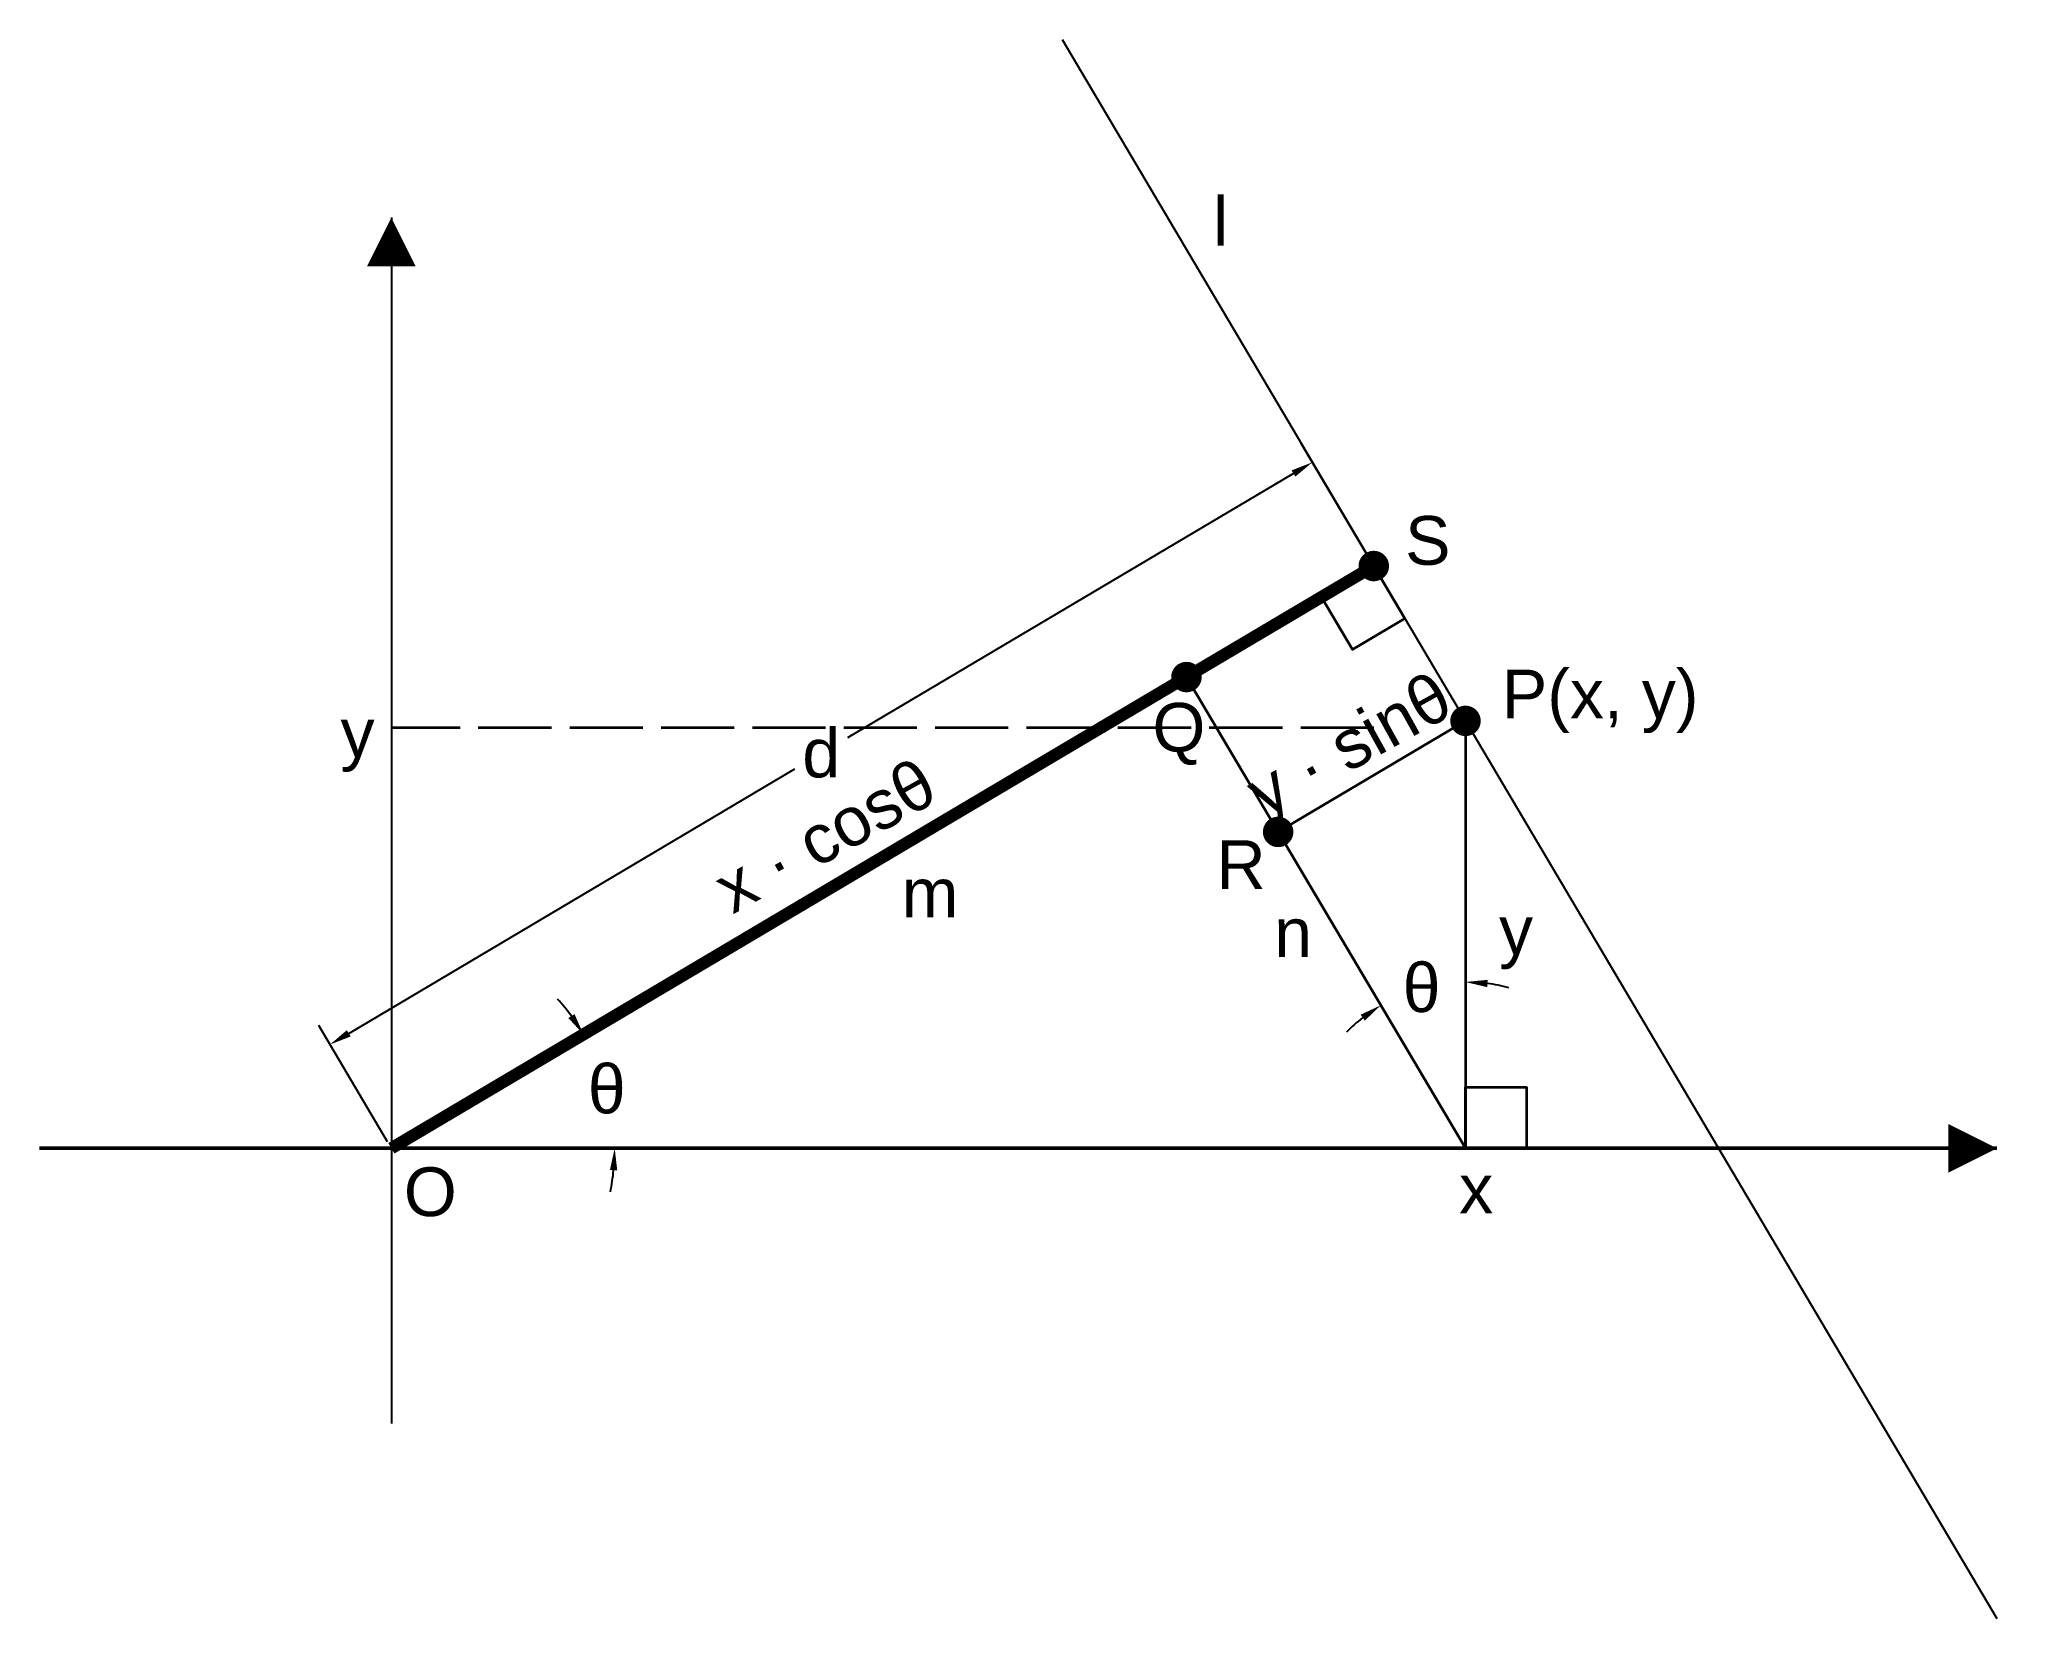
# Model space of a CAD drawing. Header units: inches. Extents: x 84.6 to 100.9, y 46.1 to 59.1.
import ezdxf

# ---------------------------------------------------------------- set-up
doc = ezdxf.new("R2010")
doc.units = ezdxf.units.IN
doc.header["$MEASUREMENT"] = 0
doc.linetypes.add('ACAD_ISO02W100', pattern=[15, 12, -3])
doc.styles.get("Standard").update_dxf_attribs({"font": 'Arial.ttf'})
doc.dimstyles.get("Standard").update_dxf_attribs({"dimtxt": 0.18, "dimasz": 0.18, "dimexe": 0.18, "dimexo": 0.0625, "dimgap": 0.09, "dimtad": 0, "dimtih": 1, "dimtoh": 1, "dimdec": 4, "dimzin": 0, "dimdsep": 46, "dimtxsty": 'Standard', "dimcen": 0.09, "dimadec": 0, "dimazin": 0, "dimtfac": 1, "dimtdec": 4, "dimtofl": 0, "dimtmove": 0, "dimatfit": 3, "dimfxl": 1, "dimtolj": 1, "dimtzin": 0, "dimarcsym": 0})

# ---------------------------------------------------------------- blocks, each defined once
blk = doc.blocks.new('*D5')
at = {"color": 0, "lineweight": -2, "ltscale": 2, "transparency": 16777216}
for p, q in [((95.532, 54.831), (94.968, 55.783)), ((94.904, 55.536), (91.243, 53.367)), ((87.151, 50.943), (90.812, 53.112)), ((87.468, 50.054), (86.904, 51.006))]:
    blk.add_line(p, q, dxfattribs=at)
at = {"color": 0, "lineweight": 35, "ltscale": 2, "transparency": 16777216}
for points in [[(94.889, 55.562), (94.92, 55.511), (95.059, 55.628)], [(87.135, 50.969), (87.166, 50.917), (86.996, 50.851)]]:
    blk.add_solid(points, dxfattribs=at)
at = {"layer": 'Defpoints', "color": 0, "lineweight": 35, "ltscale": 2, "transparency": 16777216}
for p in [(95.059, 55.628), (95.563, 54.777), (87.5, 50)]:
    blk.add_point(p, dxfattribs=at)
at = {"color": 0, "lineweight": 35, "ltscale": 2, "transparency": 16777216, "insert": (91.028, 53.24), "char_height": 0.4, "attachment_point": 5}
blk.add_mtext('\\A1;d', dxfattribs=at)
blk = doc.blocks.new('*D10')
at = {"color": 0, "lineweight": -2, "ltscale": 2, "transparency": 16777216}
for start, end in [(36.2736, 41.9027), (348.7417, 354.3709)]:
    blk.add_arc((87.5, 50), 1.833, start, end, dxfattribs=at)
at = {"color": 0, "lineweight": 35, "ltscale": 2, "transparency": 16777216}
for points in [[(89.003, 51.101), (88.953, 51.068), (89.077, 50.934)], [(89.294, 49.822), (89.354, 49.819), (89.333, 50)]]:
    blk.add_solid(points, dxfattribs=at)
at = {"layer": 'Defpoints', "color": 0, "lineweight": 35, "ltscale": 2, "transparency": 16777216}
for p in [(95.563, 54.777), (89.304, 50.325), (84.613, 50), (87.5, 50), (100.679, 50)]:
    blk.add_point(p, dxfattribs=at)
at = {"color": 0, "lineweight": 35, "ltscale": 2, "transparency": 16777216, "insert": (89.268, 50.484), "char_height": 0.4, "attachment_point": 5}
blk.add_mtext('\\A1;θ', dxfattribs=at)
blk = doc.blocks.new('*D11')
at = {"color": 0, "lineweight": -2, "ltscale": 2, "transparency": 16777216}
for start, end in [(74.8634, 82.4317), (128.2128, 135.7811)]:
    blk.add_arc((96.316, 50), 1.364, start, end, dxfattribs=at)
at = {"color": 0, "lineweight": 35, "ltscale": 2, "transparency": 16777216}
for points in [[(96.494, 51.322), (96.498, 51.382), (96.316, 51.364)], [(95.456, 51.096), (95.49, 51.047), (95.621, 51.173)]]:
    blk.add_solid(points, dxfattribs=at)
at = {"layer": 'Defpoints', "color": 0, "lineweight": 35, "ltscale": 2, "transparency": 16777216}
for p in [(94.026, 53.866), (96.316, 53.507), (96.074, 51.342), (96.316, 50), (96.316, 50)]:
    blk.add_point(p, dxfattribs=at)
at = {"color": 0, "lineweight": 35, "ltscale": 2, "transparency": 16777216, "insert": (95.956, 51.315), "char_height": 0.4, "attachment_point": 5}
blk.add_mtext('\\A1;θ', dxfattribs=at)

msp = doc.modelspace()

# ---------------------------------------------------------------- linework, layer by layer
at = {"color": 4}
msp.add_line((93.00483, 59.09595), (100.6787, 46.1431), dxfattribs=at)
at = {"color": 3}
msp.add_line((87.5, 57.63539), (87.5, 47.74049), dxfattribs=at)
at = {"lineweight": 35, "ltscale": 3}
msp.add_line((87.5, 50), (95.56348, 54.77718), dxfattribs=at)
at = {"color": 10, "lineweight": 35, "ltscale": 2}
for p, q in [((96.31626, 50), (94.02577, 53.86617)), ((96.31626, 53.50653), (94.77856, 52.59552)), ((96.31626, 53.50653), (96.31626, 50))]:
    msp.add_line(p, q, dxfattribs=at)
at = {"color": 2, "linetype": 'ACAD_ISO02W100', "lineweight": 35, "ltscale": 0.05}
msp.add_line((95.56348, 53.45008), (87.5, 53.45008), dxfattribs=at)
at = {"color": 3, "linetype": 'Continuous', "lineweight": 50}
msp.add_line((84.61307, 50), (100.6787, 50), dxfattribs=at)
at = {"color": 3, "lineweight": 35, "ltscale": 2}
for points in [[(87.5, 57.23539, 0.4, 0, 0), (87.5, 57.63539, 0, 0, 0)], [(100.2787, 50, 0.4, 0, 0), (100.6787, 50, 0, 0, 0)]]:
    msp.add_lwpolyline(points, format="xyseb", dxfattribs=at)
at = {"lineweight": 35, "ltscale": 2, "const_width": 0.1}
msp.add_lwpolyline([(87.5, 50), (95.56348, 54.77718)], dxfattribs=at)
at = {"lineweight": 35, "ltscale": 2, "const_width": 0.125}
for points in [[(95.50098, 54.77718, 1), (95.62598, 54.77718, 1)], [(93.96327, 53.86617, 1), (94.08827, 53.86617, 1)], [(96.25376, 53.50653, 1), (96.37876, 53.50653, 1)], [(94.71606, 52.59552, 1), (94.84106, 52.59552, 1)]]:
    msp.add_lwpolyline(points, format="xyb", close=True, dxfattribs=at)
at = {"lineweight": 35, "ltscale": 2}
for points in [[(95.56348, 54.77718), (95.81833, 54.347), (95.38816, 54.09215), (95.1333, 54.52232)], [(96.31626, 50), (96.31626, 50.5), (96.81626, 50.5), (96.81626, 50)]]:
    msp.add_lwpolyline(points, dxfattribs=at)
for radius in [2.009718347115232e-14, 1.588821858078255e-14]:
    msp.add_circle((95.56348, 54.77718), radius, dxfattribs=at)

# ---------------------------------------------------------------- texts
for s, p in [('l', (94.24453, 57.40435)), ('S', (95.82029, 54.78756)), ('P(x, y)', (96.61467, 53.5268)), ('y', (87.08256, 53.20815)), ('Q', (93.74689, 53.2541)), ('R', (94.27304, 52.12733)), ('m', (91.68893, 51.89566)), ('y', (96.59147, 51.5887)), ('n', (94.74562, 51.57015)), ('O', (87.60244, 49.4435)), ('x', (96.26423, 49.46705))]:
    msp.add_text(s, height=0.4, dxfattribs=at).set_placement(p)
for s, p in [('y · sinθ', (94.66824, 52.70216)), ('x · cosθ', (90.30049, 51.91671))]:
    msp.add_text(s, height=0.4, rotation=29, dxfattribs=at).set_placement(p)

# ---------------------------------------------------------------- dimensions: what is measured, and where the dimension line sits
dim = msp.add_aligned_dim(p1=(87.5, 50), p2=(95.56348, 54.77718), distance=0.98907, text='d', dimstyle='Standard', override={"dimtxt": 0.4}, dxfattribs=at)
dim.commit()
dim.dimension.update_dxf_attribs({"geometry": '*D5', "text_midpoint": (91.0276, 53.23954)})
at = {"color": 7, "lineweight": 35, "ltscale": 2}
dim = msp.add_angular_dim_2l(base=(89.3038, 50.32504), line1=((84.61307, 50), (100.6787, 50)), line2=((87.5, 50), (95.56348, 54.77718)), text='θ', dimstyle='Standard', override={"dimtxt": 0.4}, dxfattribs=at)
dim.commit()
dim.dimension.update_dxf_attribs({"geometry": '*D10', "text_midpoint": (89.2677, 50.48433)})
dim = msp.add_angular_dim_2l(base=(96.07443, 51.34206), line1=((96.31626, 53.50653), (96.31626, 50)), line2=((96.31626, 50), (94.02577, 53.86617)), text='θ', dimstyle='Standard', override={"dimtxt": 0.4}, dxfattribs=at)
dim.commit()
dim.dimension.update_dxf_attribs({"geometry": '*D11', "text_midpoint": (95.95592, 51.31521), "dimtype": 162})

doc.saveas('drawing.dxf')
